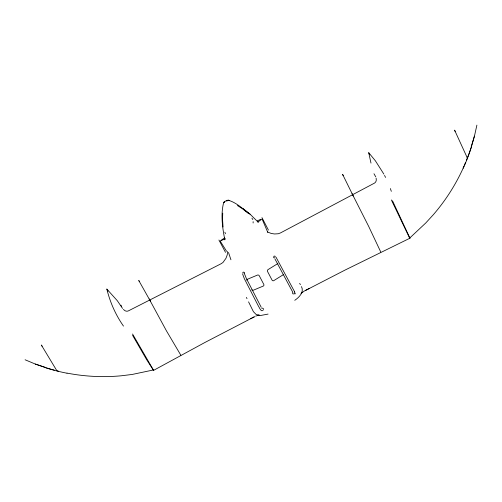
<?xml version="1.0" encoding="UTF-8"?>
<svg xmlns="http://www.w3.org/2000/svg" width="502" height="502" viewBox="0 0 502 502"><rect width="100%" height="100%" fill="white"/><g stroke="black" fill="none" stroke-linecap="round" stroke-linejoin="round"><path stroke-width="0.75" d="M253.121 222.995L253.14 221.639M222.737 213.162L222.53 219.267L223.051 227.004M409.952 238.168L392.508 200.8M246.733 280.204L247.354 279.288L257.357 275.127A1.431 1.368 30.8 0 1 259.27 275.767L263.788 284.389A1.387 1.318 27.1 0 1 263.475 285.977L253.322 290.219A1.763 1.481 46 0 1 252.606 290.294L251.753 289.892M294.548 291.649L294.944 294.053M132.616 335.392L146.709 359.758L153.43 370.269M476.9 125.123L474.421 136.23M260.921 219.832L257.846 222.079M471.303 146.998L474.421 136.155L471.196 146.973M250.573 318.726L254.476 316.743L204.86 342.502L153.424 370.451M263.324 309.571L263.475 309.169A0.872 0.728 42.1 0 0 263.23 308.529L262.59 308.172A1.086 0.904 42.1 0 0 261.918 308.31L261.762 308.46M467.4 158.105L454.586 130.125L455.138 131.449M409.996 238.168L345.062 270.063L304.162 291.135L301.031 293.463M244.311 273.659L244.606 273.094A0.878 0.747 51.5 0 0 244.361 272.429L243.257 272.084L242.773 272.737A0.828 0.64 55.1 0 0 243.018 273.402M263.067 310.575C260.682 311.786 259.559 307.663 258.492 306.251L244.361 278.723L242.661 274.148M409.563 238.193L425.765 222.97L433.245 214.806A191.118 186.888 -77.1 0 0 463.239 167.988M294.774 300.315C299.048 297.391 304.363 292.252 301.482 286.586M224.601 237.848L220.165 241.035L226.571 251.257M225.636 238.814L221.407 240.389M274.889 257.815L274.029 257.852A0.878 0.772 75.1 0 1 273.615 257.269L273.998 256.152L274.858 256.114A0.828 0.671 70.8 0 1 275.265 256.691M293.896 293.871L293.042 293.915A0.878 0.753 85.6 0 1 292.647 293.356L292.735 292.622A1.092 0.941 85.6 0 1 292.867 292.415M309.226 288.481L305.298 290.532M257.3 220.836L260.601 219.374L262.169 219.179L267.786 232.37M255.612 316.172L258.204 315.206M228.19 200.248L225.517 201.032L223.622 202.682C220.591 214.705 222.442 227.826 224.852 239.868M277.907 263.525L268.124 269.555A1.431 1.387 -77.5 0 0 267.541 271.488L272.065 280.11A1.393 1.343 -73.5 0 0 273.577 280.756L283.172 274.789A1.77 1.544 81.3 0 0 283.567 274.393M268.074 314.083L260.118 315.582L256.07 314.39L253.41 311.679L248.559 301.859M226.797 201.126L227.092 201.038M153.7 370.238L153.386 369.968L132.202 374.448L121.415 375.772A189.009 184.447 28 0 1 67.017 373.105M228.241 200.235C236.542 202.513 243.163 209.24 250.015 214.172M258.254 315.13L259.27 314.999M45.77 367.546L35.366 364.063M45.707 367.659L35.353 364.075L25.1 359.777M467.343 158.099L467.105 157.741M267.453 231.955L271.306 233.474L274.5 233.97L278.315 233.75L280.499 232.915L374.04 183.349A3.69 3.52 -72.2 0 0 376.274 179.816L376.117 178.172M237.402 205.513L242.56 208.826L248.666 213.664M242.836 208.468L250.115 214.216L258.329 222.33M123.404 309.414L124.647 310.474A3.633 3.42 26.2 0 0 128.738 310.7L221.068 263.763L222.982 262.471L225.95 258.323L227.243 254.872L227.594 251.458M123.486 326.105C115.673 314.955 110.063 302.298 106.844 289.077L117.292 300.692L122.551 308.416M370.991 163.094L368.725 152.702L375.408 160.841L383.861 174.1M276.037 257.225L294.624 291.819M218.916 240.019L225.517 252.368M268.419 230.073L261.956 217.63M251.916 218.144L252.82 219.531M373.977 173.742L375.778 176.892M274.964 258.988L292.66 292.013M42.112 346.211L41.352 345.025L56.845 370.733M139.418 281.578L138.747 280.467L149.74 300.02L149.176 298.935M150.587 301.432L149.784 300.096L166.419 330.799L180.827 355.196M261.241 307.312L246.338 278.447L244.568 274.042M153.386 369.968L132.547 333.999M106.844 289.077L107.999 291.104M299.663 283.354L300.391 284.647M380.773 252.023L368.6 226.226L352.655 194.782L353.201 195.968M352.04 193.609L352.611 194.701L342.615 174.382L343.167 175.575M384.538 175.43L385.561 177.426M391.372 199.94L409.525 237.885M368.725 152.702L369.39 154.076M246.394 297.397L247.003 298.677M225.467 233.763L224.877 232.219M120.995 305.197L121.578 306.703M230.939 259.772L228.485 252.437M390.368 188.551L391.328 191.35M295.05 293.024L295.107 293.475M58.483 371.173A188.281 183.18 26 0 1 57.052 370.827M54.21 370.106A188.281 183.18 26 0 1 46.435 367.891M66.992 373.218A187.334 182.766 27.5 0 1 45.669 367.778M471.071 147.726A190.277 185.803 -75.6 0 1 467.789 156.919M467.519 157.615A190.277 185.803 -75.6 0 1 466.408 160.402M465.549 162.485A190.277 185.803 -75.6 0 1 464.664 164.549M464.061 165.917A190.277 185.803 -75.6 0 1 463.139 167.963M471.409 147.036A189.436 185.225 -76.5 0 1 463.327 168.032M223.635 202.664L224.507 201.628L223.635 202.664M302.386 292.22L302.022 292.515L302.399 292.233M228.316 200.229L226.917 200.354L229.571 200.474L228.303 200.223"/></g></svg>
